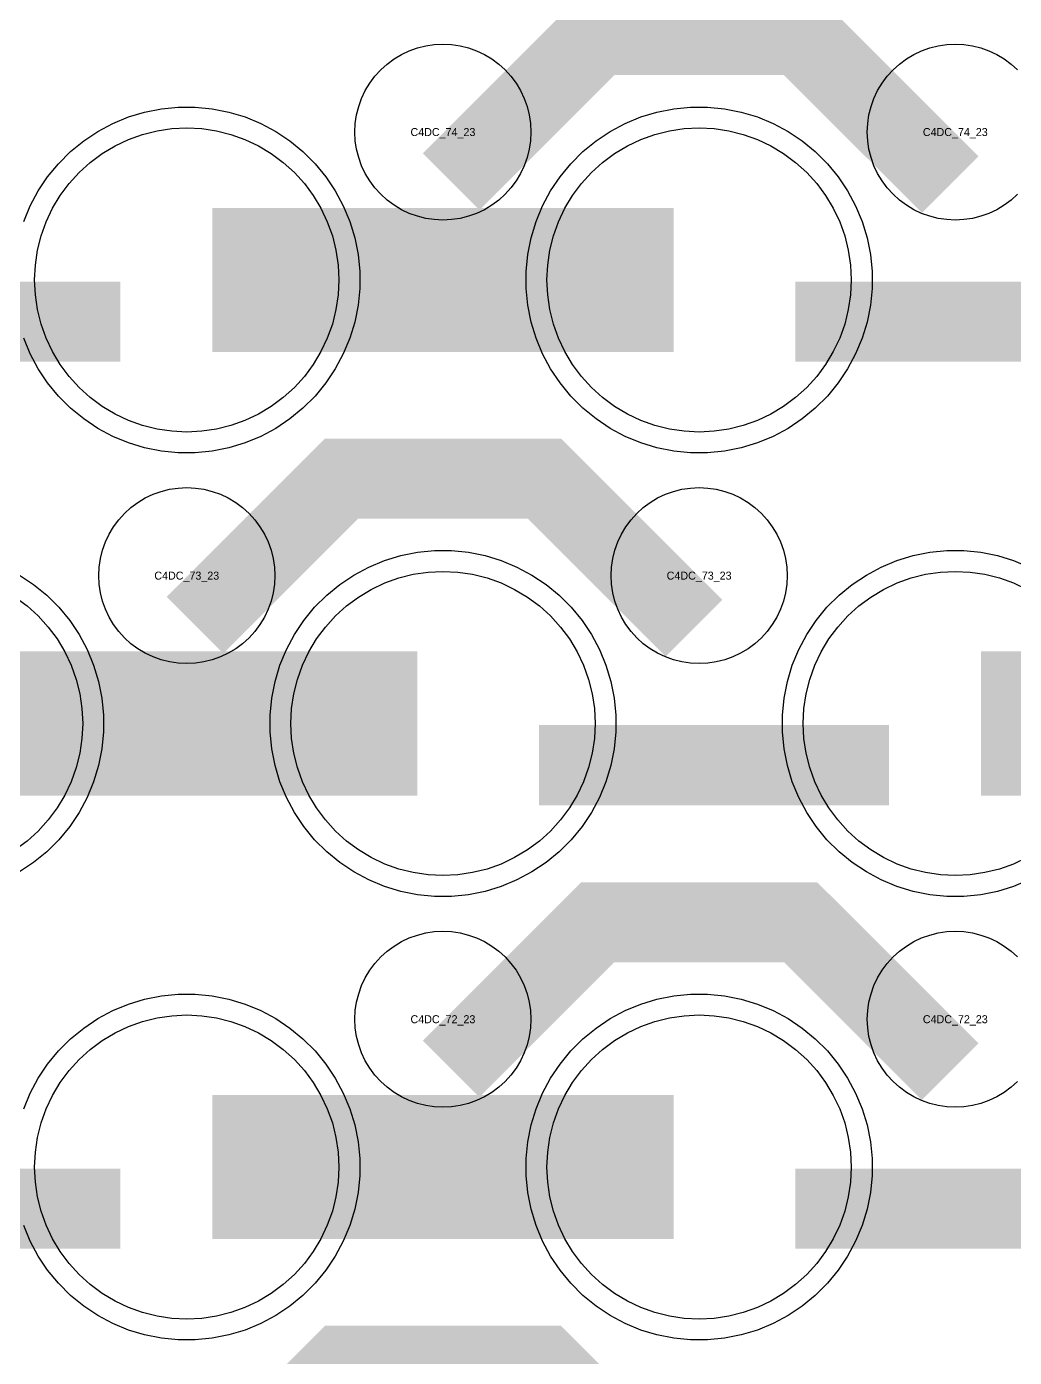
# Model space of a CAD drawing. Extents: x -11880 to 11880, y -14992 to 14992.
# Drawn here: x -4690 to -4381.5, y -4922.4 to -4506.7 of the extents above; entities that cross this region are included whole.
import ezdxf
from ezdxf.enums import TextEntityAlignment as Align

# ---------------------------------------------------------------- set-up
doc = ezdxf.new("R2010")
doc.units = 0
doc.header["$MEASUREMENT"] = 0
for name, color, linetype in [('GDS_775_DT_237', 138, 'CONTINUOUS'), ('RDL1_FS', 34, 'CONTINUOUS'), ('RDL_BS', 160, 'CONTINUOUS')]:
    doc.layers.add(name, color=color, linetype=linetype)

msp = doc.modelspace()

# ---------------------------------------------------------------- linework, layer by layer
at = {"layer": 'RDL1_FS'}
for points in [[(-4640, -4633.334), (-4644.657, -4633.105), (-4649.268, -4632.421), (-4653.791, -4631.289), (-4658.181, -4629.717), (-4662.395, -4627.725), (-4666.395, -4625.327), (-4670.14, -4622.549), (-4673.594, -4619.419), (-4676.724, -4615.965), (-4679.502, -4612.22), (-4681.9, -4608.22), (-4683.892, -4604.006), (-4685.464, -4599.616), (-4686.596, -4595.093), (-4687.28, -4590.482), (-4687.509, -4585.825), (-4687.28, -4581.168), (-4686.596, -4576.557), (-4685.464, -4572.034), (-4683.892, -4567.644), (-4681.9, -4563.43), (-4679.502, -4559.43), (-4676.724, -4555.685), (-4673.594, -4552.231), (-4670.14, -4549.101), (-4666.395, -4546.323), (-4662.395, -4543.925), (-4658.181, -4541.933), (-4653.791, -4540.361), (-4649.268, -4539.229), (-4644.657, -4538.545), (-4640, -4538.316), (-4635.343, -4538.545), (-4630.732, -4539.229), (-4626.209, -4540.361), (-4621.819, -4541.933), (-4617.605, -4543.925), (-4613.605, -4546.323), (-4609.86, -4549.101), (-4606.406, -4552.231), (-4603.276, -4555.685), (-4600.498, -4559.43), (-4598.1, -4563.43), (-4596.108, -4567.644), (-4594.536, -4572.034), (-4593.404, -4576.557), (-4592.72, -4581.168), (-4592.491, -4585.825), (-4592.72, -4590.482), (-4593.404, -4595.093), (-4594.536, -4599.616), (-4596.108, -4604.006), (-4598.1, -4608.22), (-4600.498, -4612.22), (-4603.276, -4615.965), (-4606.406, -4619.419), (-4609.86, -4622.549), (-4613.605, -4625.327), (-4617.605, -4627.725), (-4621.819, -4629.717), (-4626.209, -4631.289), (-4630.732, -4632.421), (-4635.343, -4633.105)], [(-4480, -4633.334), (-4484.657, -4633.105), (-4489.268, -4632.421), (-4493.791, -4631.289), (-4498.181, -4629.717), (-4502.395, -4627.725), (-4506.395, -4625.327), (-4510.14, -4622.549), (-4513.594, -4619.419), (-4516.724, -4615.965), (-4519.502, -4612.22), (-4521.9, -4608.22), (-4523.892, -4604.006), (-4525.464, -4599.616), (-4526.596, -4595.093), (-4527.28, -4590.482), (-4527.509, -4585.825), (-4527.28, -4581.168), (-4526.596, -4576.557), (-4525.464, -4572.034), (-4523.892, -4567.644), (-4521.9, -4563.43), (-4519.502, -4559.43), (-4516.724, -4555.685), (-4513.594, -4552.231), (-4510.14, -4549.101), (-4506.395, -4546.323), (-4502.395, -4543.925), (-4498.181, -4541.933), (-4493.791, -4540.361), (-4489.268, -4539.229), (-4484.657, -4538.545), (-4480, -4538.316), (-4475.343, -4538.545), (-4470.732, -4539.229), (-4466.209, -4540.361), (-4461.819, -4541.933), (-4457.605, -4543.925), (-4453.605, -4546.323), (-4449.86, -4549.101), (-4446.406, -4552.231), (-4443.276, -4555.685), (-4440.498, -4559.43), (-4438.1, -4563.43), (-4436.108, -4567.644), (-4434.536, -4572.034), (-4433.404, -4576.557), (-4432.72, -4581.168), (-4432.491, -4585.825), (-4432.72, -4590.482), (-4433.404, -4595.093), (-4434.536, -4599.616), (-4436.108, -4604.006), (-4438.1, -4608.22), (-4440.498, -4612.22), (-4443.276, -4615.965), (-4446.406, -4619.419), (-4449.86, -4622.549), (-4453.605, -4625.327), (-4457.605, -4627.725), (-4461.819, -4629.717), (-4466.209, -4631.289), (-4470.732, -4632.421), (-4475.343, -4633.105)], [(-4560, -4771.894), (-4564.657, -4771.665), (-4569.268, -4770.981), (-4573.791, -4769.849), (-4578.181, -4768.277), (-4582.395, -4766.285), (-4586.395, -4763.887), (-4590.14, -4761.109), (-4593.594, -4757.979), (-4596.724, -4754.525), (-4599.502, -4750.78), (-4601.9, -4746.78), (-4603.892, -4742.566), (-4605.464, -4738.176), (-4606.596, -4733.653), (-4607.28, -4729.042), (-4607.509, -4724.385), (-4607.28, -4719.728), (-4606.596, -4715.117), (-4605.464, -4710.594), (-4603.892, -4706.204), (-4601.9, -4701.99), (-4599.502, -4697.99), (-4596.724, -4694.245), (-4593.594, -4690.791), (-4590.14, -4687.661), (-4586.395, -4684.883), (-4582.395, -4682.485), (-4578.181, -4680.493), (-4573.791, -4678.921), (-4569.268, -4677.789), (-4564.657, -4677.105), (-4560, -4676.876), (-4555.343, -4677.105), (-4550.732, -4677.789), (-4546.209, -4678.921), (-4541.819, -4680.493), (-4537.605, -4682.485), (-4533.605, -4684.883), (-4529.86, -4687.661), (-4526.406, -4690.791), (-4523.276, -4694.245), (-4520.498, -4697.99), (-4518.1, -4701.99), (-4516.108, -4706.204), (-4514.536, -4710.594), (-4513.404, -4715.117), (-4512.72, -4719.728), (-4512.491, -4724.385), (-4512.72, -4729.042), (-4513.404, -4733.653), (-4514.536, -4738.176), (-4516.108, -4742.566), (-4518.1, -4746.78), (-4520.498, -4750.78), (-4523.276, -4754.525), (-4526.406, -4757.979), (-4529.86, -4761.109), (-4533.605, -4763.887), (-4537.605, -4766.285), (-4541.819, -4768.277), (-4546.209, -4769.849), (-4550.732, -4770.981), (-4555.343, -4771.665)]]:
    msp.add_lwpolyline(points, close=True, dxfattribs=at)
for points in [[(-4631.998, -4585.825, 45, 45, 0), (-4559.998, -4585.825, 45, 45, 0)], [(-4559.998, -4585.825, 45, 45, 0), (-4487.998, -4585.825, 45, 45, 0)], [(-4711.998, -4724.385, 45, 45, 0), (-4639.998, -4724.385, 45, 45, 0)], [(-4639.998, -4724.385, 45, 45, 0), (-4567.998, -4724.385, 45, 45, 0)], [(-4391.998, -4724.385, 45, 45, 0), (-4319.998, -4724.385, 45, 45, 0)]]:
    msp.add_lwpolyline(points, format="xyseb", dxfattribs=at)
for points in [[(-4377.605, -4766.285), (-4381.819, -4768.277), (-4386.209, -4769.849), (-4390.732, -4770.981), (-4395.343, -4771.665), (-4400, -4771.894), (-4404.657, -4771.665), (-4409.268, -4770.981), (-4413.791, -4769.849), (-4418.181, -4768.277), (-4422.395, -4766.285), (-4426.395, -4763.887), (-4430.14, -4761.109), (-4433.594, -4757.979), (-4436.724, -4754.525), (-4439.502, -4750.78), (-4441.9, -4746.78), (-4443.892, -4742.566), (-4445.464, -4738.176), (-4446.596, -4733.653), (-4447.28, -4729.042), (-4447.509, -4724.385), (-4447.28, -4719.728), (-4446.596, -4715.117), (-4445.464, -4710.594), (-4443.892, -4706.204), (-4441.9, -4701.99), (-4439.502, -4697.99), (-4436.724, -4694.245), (-4433.594, -4690.791), (-4430.14, -4687.661), (-4426.395, -4684.883), (-4422.395, -4682.485), (-4418.181, -4680.493), (-4413.791, -4678.921), (-4409.268, -4677.789), (-4404.657, -4677.105), (-4400, -4676.876), (-4395.343, -4677.105), (-4390.732, -4677.789), (-4386.209, -4678.921), (-4381.819, -4680.493), (-4377.605, -4682.485)], [(-4693.605, -4684.883), (-4689.86, -4687.661), (-4686.406, -4690.791), (-4683.276, -4694.245), (-4680.498, -4697.99), (-4678.1, -4701.99), (-4676.108, -4706.204), (-4674.536, -4710.594), (-4673.404, -4715.117), (-4672.72, -4719.728), (-4672.491, -4724.385), (-4672.72, -4729.042), (-4673.404, -4733.653), (-4674.536, -4738.176), (-4676.108, -4742.566), (-4678.1, -4746.78), (-4680.498, -4750.78), (-4683.276, -4754.525), (-4686.406, -4757.979), (-4689.86, -4761.109), (-4693.605, -4763.887)]]:
    msp.add_lwpolyline(points, dxfattribs=at)
at = {"layer": 'RDL1_FS', "color": 240, "true_color": 0xed1f24}
for points in [[(-4640, -4910.459), (-4644.657, -4910.23), (-4649.268, -4909.546), (-4653.791, -4908.414), (-4658.181, -4906.842), (-4662.395, -4904.85), (-4666.395, -4902.452), (-4670.14, -4899.674), (-4673.594, -4896.544), (-4676.724, -4893.09), (-4679.502, -4889.345), (-4681.9, -4885.345), (-4683.892, -4881.131), (-4685.464, -4876.741), (-4686.596, -4872.218), (-4687.28, -4867.607), (-4687.509, -4862.95), (-4687.28, -4858.293), (-4686.596, -4853.682), (-4685.464, -4849.159), (-4683.892, -4844.769), (-4681.9, -4840.555), (-4679.502, -4836.555), (-4676.724, -4832.81), (-4673.594, -4829.356), (-4670.14, -4826.226), (-4666.395, -4823.448), (-4662.395, -4821.05), (-4658.181, -4819.058), (-4653.791, -4817.486), (-4649.268, -4816.354), (-4644.657, -4815.67), (-4640, -4815.441), (-4635.343, -4815.67), (-4630.732, -4816.354), (-4626.209, -4817.486), (-4621.819, -4819.058), (-4617.605, -4821.05), (-4613.605, -4823.448), (-4609.86, -4826.226), (-4606.406, -4829.356), (-4603.276, -4832.81), (-4600.498, -4836.555), (-4598.1, -4840.555), (-4596.108, -4844.769), (-4594.536, -4849.159), (-4593.404, -4853.682), (-4592.72, -4858.293), (-4592.491, -4862.95), (-4592.72, -4867.607), (-4593.404, -4872.218), (-4594.536, -4876.741), (-4596.108, -4881.131), (-4598.1, -4885.345), (-4600.498, -4889.345), (-4603.276, -4893.09), (-4606.406, -4896.544), (-4609.86, -4899.674), (-4613.605, -4902.452), (-4617.605, -4904.85), (-4621.819, -4906.842), (-4626.209, -4908.414), (-4630.732, -4909.546), (-4635.343, -4910.23)], [(-4480, -4910.459), (-4484.657, -4910.23), (-4489.268, -4909.546), (-4493.791, -4908.414), (-4498.181, -4906.842), (-4502.395, -4904.85), (-4506.395, -4902.452), (-4510.14, -4899.674), (-4513.594, -4896.544), (-4516.724, -4893.09), (-4519.502, -4889.345), (-4521.9, -4885.345), (-4523.892, -4881.131), (-4525.464, -4876.741), (-4526.596, -4872.218), (-4527.28, -4867.607), (-4527.509, -4862.95), (-4527.28, -4858.293), (-4526.596, -4853.682), (-4525.464, -4849.159), (-4523.892, -4844.769), (-4521.9, -4840.555), (-4519.502, -4836.555), (-4516.724, -4832.81), (-4513.594, -4829.356), (-4510.14, -4826.226), (-4506.395, -4823.448), (-4502.395, -4821.05), (-4498.181, -4819.058), (-4493.791, -4817.486), (-4489.268, -4816.354), (-4484.657, -4815.67), (-4480, -4815.441), (-4475.343, -4815.67), (-4470.732, -4816.354), (-4466.209, -4817.486), (-4461.819, -4819.058), (-4457.605, -4821.05), (-4453.605, -4823.448), (-4449.86, -4826.226), (-4446.406, -4829.356), (-4443.276, -4832.81), (-4440.498, -4836.555), (-4438.1, -4840.555), (-4436.108, -4844.769), (-4434.536, -4849.159), (-4433.404, -4853.682), (-4432.72, -4858.293), (-4432.491, -4862.95), (-4432.72, -4867.607), (-4433.404, -4872.218), (-4434.536, -4876.741), (-4436.108, -4881.131), (-4438.1, -4885.345), (-4440.498, -4889.345), (-4443.276, -4893.09), (-4446.406, -4896.544), (-4449.86, -4899.674), (-4453.605, -4902.452), (-4457.605, -4904.85), (-4461.819, -4906.842), (-4466.209, -4908.414), (-4470.732, -4909.546), (-4475.343, -4910.23)]]:
    msp.add_lwpolyline(points, close=True, dxfattribs=at)
for points in [[(-4631.998, -4862.95, 45, 45, 0), (-4559.998, -4862.95, 45, 45, 0)], [(-4559.998, -4862.95, 45, 45, 0), (-4487.998, -4862.95, 45, 45, 0)]]:
    msp.add_lwpolyline(points, format="xyseb", dxfattribs=at)
at = {"layer": 'RDL_BS'}
for points in [[(-4557.438, -4555.139, 25, 25, 0), (-4511.623, -4509.324, 25, 25, 0), (-4478.07, -4509.324, 25, 25, 0)], [(-4401.599, -4556.038, 25, 25, 0), (-4448.313, -4509.324, 25, 25, 0), (-4478.071, -4509.324, 25, 25, 0)], [(-4769.984, -4598.838, 25, 25, 0), (-4660.719, -4598.838, 25, 25, 0)], [(-4449.984, -4598.838, 25, 25, 0), (-4340.719, -4598.838, 25, 25, 0)], [(-4637.438, -4693.699, 25, 25, 0), (-4591.623, -4647.884, 25, 25, 0), (-4558.07, -4647.884, 25, 25, 0)], [(-4481.599, -4694.598, 25, 25, 0), (-4528.313, -4647.884, 25, 25, 0), (-4558.071, -4647.884, 25, 25, 0)], [(-4529.984, -4737.398, 25, 25, 0), (-4420.719, -4737.398, 25, 25, 0)], [(-4557.438, -4832.264, 25, 25, 0), (-4511.623, -4786.449, 25, 25, 0), (-4478.07, -4786.449, 25, 25, 0)], [(-4401.599, -4833.163, 25, 25, 0), (-4448.313, -4786.449, 25, 25, 0), (-4478.071, -4786.449, 25, 25, 0)], [(-4637.438, -4970.829, 25, 25, 0), (-4591.623, -4925.014, 25, 25, 0), (-4558.07, -4925.014, 25, 25, 0)], [(-4481.599, -4971.728, 25, 25, 0), (-4528.313, -4925.014, 25, 25, 0), (-4558.071, -4925.014, 25, 25, 0)]]:
    msp.add_lwpolyline(points, format="xyseb", dxfattribs=at)
for points in [[(-4560, -4567.131), (-4562.693, -4566.999), (-4565.365, -4566.603), (-4567.984, -4565.946), (-4570.519, -4565.039), (-4572.956, -4563.887), (-4575.28, -4562.494), (-4577.443, -4560.891), (-4579.442, -4559.079), (-4581.254, -4557.08), (-4582.857, -4554.917), (-4584.25, -4552.593), (-4585.402, -4550.156), (-4586.309, -4547.621), (-4586.966, -4545.002), (-4587.362, -4542.33), (-4587.494, -4539.637), (-4587.362, -4536.944), (-4586.966, -4534.272), (-4586.309, -4531.653), (-4585.402, -4529.118), (-4584.25, -4526.681), (-4582.857, -4524.357), (-4581.254, -4522.194), (-4579.442, -4520.195), (-4577.443, -4518.383), (-4575.28, -4516.78), (-4572.956, -4515.387), (-4570.519, -4514.235), (-4567.984, -4513.328), (-4565.365, -4512.671), (-4562.693, -4512.275), (-4560, -4512.143), (-4557.307, -4512.275), (-4554.635, -4512.671), (-4552.016, -4513.328), (-4549.481, -4514.235), (-4547.044, -4515.387), (-4544.72, -4516.78), (-4542.557, -4518.383), (-4540.558, -4520.195), (-4538.746, -4522.194), (-4537.143, -4524.357), (-4535.75, -4526.681), (-4534.598, -4529.118), (-4533.691, -4531.653), (-4533.034, -4534.272), (-4532.638, -4536.944), (-4532.506, -4539.637), (-4532.638, -4542.33), (-4533.034, -4545.002), (-4533.691, -4547.621), (-4534.598, -4550.156), (-4535.75, -4552.593), (-4537.143, -4554.917), (-4538.746, -4557.08), (-4540.558, -4559.079), (-4542.557, -4560.891), (-4544.72, -4562.494), (-4547.044, -4563.887), (-4549.481, -4565.039), (-4552.016, -4565.946), (-4554.635, -4566.603), (-4557.307, -4566.999)], [(-4482.644, -4639.825), (-4487.938, -4639.308), (-4493.165, -4638.262), (-4498.205, -4636.731), (-4503.115, -4634.7), (-4507.777, -4632.208), (-4512.191, -4629.261), (-4516.292, -4625.899), (-4520.074, -4622.117), (-4523.436, -4618.016), (-4526.383, -4613.602), (-4528.875, -4608.94), (-4530.906, -4604.03), (-4532.437, -4598.99), (-4533.483, -4593.763), (-4534, -4588.469), (-4534, -4583.181), (-4533.483, -4577.887), (-4532.437, -4572.66), (-4530.906, -4567.62), (-4528.875, -4562.71), (-4526.383, -4558.048), (-4523.436, -4553.634), (-4520.074, -4549.533), (-4516.292, -4545.751), (-4512.191, -4542.389), (-4507.777, -4539.442), (-4503.115, -4536.95), (-4498.205, -4534.919), (-4493.165, -4533.388), (-4487.938, -4532.342), (-4482.644, -4531.825), (-4477.356, -4531.825), (-4472.062, -4532.342), (-4466.835, -4533.388), (-4461.795, -4534.919), (-4456.885, -4536.95), (-4452.223, -4539.442), (-4447.809, -4542.389), (-4443.708, -4545.751), (-4439.926, -4549.533), (-4436.564, -4553.634), (-4433.617, -4558.048), (-4431.125, -4562.71), (-4429.094, -4567.62), (-4427.563, -4572.66), (-4426.517, -4577.887), (-4426, -4583.181), (-4426, -4588.469), (-4426.517, -4593.763), (-4427.563, -4598.99), (-4429.094, -4604.03), (-4431.125, -4608.94), (-4433.617, -4613.602), (-4436.564, -4618.016), (-4439.926, -4622.117), (-4443.708, -4625.899), (-4447.809, -4629.261), (-4452.223, -4632.208), (-4456.885, -4634.7), (-4461.795, -4636.731), (-4466.835, -4638.262), (-4472.062, -4639.308), (-4477.356, -4639.825)], [(-4640, -4705.691), (-4642.693, -4705.559), (-4645.365, -4705.163), (-4647.984, -4704.506), (-4650.519, -4703.599), (-4652.956, -4702.447), (-4655.28, -4701.054), (-4657.443, -4699.451), (-4659.442, -4697.639), (-4661.254, -4695.64), (-4662.857, -4693.477), (-4664.25, -4691.153), (-4665.402, -4688.716), (-4666.309, -4686.181), (-4666.966, -4683.562), (-4667.362, -4680.89), (-4667.494, -4678.197), (-4667.362, -4675.504), (-4666.966, -4672.832), (-4666.309, -4670.213), (-4665.402, -4667.678), (-4664.25, -4665.241), (-4662.857, -4662.917), (-4661.254, -4660.754), (-4659.442, -4658.755), (-4657.443, -4656.943), (-4655.28, -4655.34), (-4652.956, -4653.947), (-4650.519, -4652.795), (-4647.984, -4651.888), (-4645.365, -4651.231), (-4642.693, -4650.835), (-4640, -4650.703), (-4637.307, -4650.835), (-4634.635, -4651.231), (-4632.016, -4651.888), (-4629.481, -4652.795), (-4627.044, -4653.947), (-4624.72, -4655.34), (-4622.557, -4656.943), (-4620.558, -4658.755), (-4618.746, -4660.754), (-4617.143, -4662.917), (-4615.75, -4665.241), (-4614.598, -4667.678), (-4613.691, -4670.213), (-4613.034, -4672.832), (-4612.638, -4675.504), (-4612.506, -4678.197), (-4612.638, -4680.89), (-4613.034, -4683.562), (-4613.691, -4686.181), (-4614.598, -4688.716), (-4615.75, -4691.153), (-4617.143, -4693.477), (-4618.746, -4695.64), (-4620.558, -4697.639), (-4622.557, -4699.451), (-4624.72, -4701.054), (-4627.044, -4702.447), (-4629.481, -4703.599), (-4632.016, -4704.506), (-4634.635, -4705.163), (-4637.307, -4705.559)], [(-4480, -4705.691), (-4482.693, -4705.559), (-4485.365, -4705.163), (-4487.984, -4704.506), (-4490.519, -4703.599), (-4492.956, -4702.447), (-4495.28, -4701.054), (-4497.443, -4699.451), (-4499.442, -4697.639), (-4501.254, -4695.64), (-4502.857, -4693.477), (-4504.25, -4691.153), (-4505.402, -4688.716), (-4506.309, -4686.181), (-4506.966, -4683.562), (-4507.362, -4680.89), (-4507.494, -4678.197), (-4507.362, -4675.504), (-4506.966, -4672.832), (-4506.309, -4670.213), (-4505.402, -4667.678), (-4504.25, -4665.241), (-4502.857, -4662.917), (-4501.254, -4660.754), (-4499.442, -4658.755), (-4497.443, -4656.943), (-4495.28, -4655.34), (-4492.956, -4653.947), (-4490.519, -4652.795), (-4487.984, -4651.888), (-4485.365, -4651.231), (-4482.693, -4650.835), (-4480, -4650.703), (-4477.307, -4650.835), (-4474.635, -4651.231), (-4472.016, -4651.888), (-4469.481, -4652.795), (-4467.044, -4653.947), (-4464.72, -4655.34), (-4462.557, -4656.943), (-4460.558, -4658.755), (-4458.746, -4660.754), (-4457.143, -4662.917), (-4455.75, -4665.241), (-4454.598, -4667.678), (-4453.691, -4670.213), (-4453.034, -4672.832), (-4452.638, -4675.504), (-4452.506, -4678.197), (-4452.638, -4680.89), (-4453.034, -4683.562), (-4453.691, -4686.181), (-4454.598, -4688.716), (-4455.75, -4691.153), (-4457.143, -4693.477), (-4458.746, -4695.64), (-4460.558, -4697.639), (-4462.557, -4699.451), (-4464.72, -4701.054), (-4467.044, -4702.447), (-4469.481, -4703.599), (-4472.016, -4704.506), (-4474.635, -4705.163), (-4477.307, -4705.559)], [(-4562.644, -4778.385), (-4567.938, -4777.868), (-4573.165, -4776.822), (-4578.205, -4775.291), (-4583.115, -4773.26), (-4587.777, -4770.768), (-4592.191, -4767.821), (-4596.292, -4764.459), (-4600.074, -4760.677), (-4603.436, -4756.576), (-4606.383, -4752.162), (-4608.875, -4747.5), (-4610.906, -4742.59), (-4612.437, -4737.55), (-4613.483, -4732.323), (-4614, -4727.029), (-4614, -4721.741), (-4613.483, -4716.447), (-4612.437, -4711.22), (-4610.906, -4706.18), (-4608.875, -4701.27), (-4606.383, -4696.608), (-4603.436, -4692.194), (-4600.074, -4688.093), (-4596.292, -4684.311), (-4592.191, -4680.949), (-4587.777, -4678.002), (-4583.115, -4675.51), (-4578.205, -4673.479), (-4573.165, -4671.948), (-4567.938, -4670.902), (-4562.644, -4670.385), (-4557.356, -4670.385), (-4552.062, -4670.902), (-4546.835, -4671.948), (-4541.795, -4673.479), (-4536.885, -4675.51), (-4532.223, -4678.002), (-4527.809, -4680.949), (-4523.708, -4684.311), (-4519.926, -4688.093), (-4516.564, -4692.194), (-4513.617, -4696.608), (-4511.125, -4701.27), (-4509.094, -4706.18), (-4507.563, -4711.22), (-4506.517, -4716.447), (-4506, -4721.741), (-4506, -4727.029), (-4506.517, -4732.323), (-4507.563, -4737.55), (-4509.094, -4742.59), (-4511.125, -4747.5), (-4513.617, -4752.162), (-4516.564, -4756.576), (-4519.926, -4760.677), (-4523.708, -4764.459), (-4527.809, -4767.821), (-4532.223, -4770.768), (-4536.885, -4773.26), (-4541.795, -4775.291), (-4546.835, -4776.822), (-4552.062, -4777.868), (-4557.356, -4778.385)], [(-4560, -4844.256), (-4562.693, -4844.124), (-4565.365, -4843.728), (-4567.984, -4843.071), (-4570.519, -4842.164), (-4572.956, -4841.012), (-4575.28, -4839.619), (-4577.443, -4838.016), (-4579.442, -4836.204), (-4581.254, -4834.205), (-4582.857, -4832.042), (-4584.25, -4829.718), (-4585.402, -4827.281), (-4586.309, -4824.746), (-4586.966, -4822.127), (-4587.362, -4819.455), (-4587.494, -4816.762), (-4587.362, -4814.069), (-4586.966, -4811.397), (-4586.309, -4808.778), (-4585.402, -4806.243), (-4584.25, -4803.806), (-4582.857, -4801.482), (-4581.254, -4799.319), (-4579.442, -4797.32), (-4577.443, -4795.508), (-4575.28, -4793.905), (-4572.956, -4792.512), (-4570.519, -4791.36), (-4567.984, -4790.453), (-4565.365, -4789.796), (-4562.693, -4789.4), (-4560, -4789.268), (-4557.307, -4789.4), (-4554.635, -4789.796), (-4552.016, -4790.453), (-4549.481, -4791.36), (-4547.044, -4792.512), (-4544.72, -4793.905), (-4542.557, -4795.508), (-4540.558, -4797.32), (-4538.746, -4799.319), (-4537.143, -4801.482), (-4535.75, -4803.806), (-4534.598, -4806.243), (-4533.691, -4808.778), (-4533.034, -4811.397), (-4532.638, -4814.069), (-4532.506, -4816.762), (-4532.638, -4819.455), (-4533.034, -4822.127), (-4533.691, -4824.746), (-4534.598, -4827.281), (-4535.75, -4829.718), (-4537.143, -4832.042), (-4538.746, -4834.205), (-4540.558, -4836.204), (-4542.557, -4838.016), (-4544.72, -4839.619), (-4547.044, -4841.012), (-4549.481, -4842.164), (-4552.016, -4843.071), (-4554.635, -4843.728), (-4557.307, -4844.124)]]:
    msp.add_lwpolyline(points, close=True, dxfattribs=at)
for points in [[(-4380.558, -4559.079), (-4382.557, -4560.891), (-4384.72, -4562.494), (-4387.044, -4563.887), (-4389.481, -4565.039), (-4392.016, -4565.946), (-4394.635, -4566.603), (-4397.307, -4566.999), (-4400, -4567.131), (-4402.693, -4566.999), (-4405.365, -4566.603), (-4407.984, -4565.946), (-4410.519, -4565.039), (-4412.956, -4563.887), (-4415.28, -4562.494), (-4417.443, -4560.891), (-4419.442, -4559.079), (-4421.254, -4557.08), (-4422.857, -4554.917), (-4424.25, -4552.593), (-4425.402, -4550.156), (-4426.309, -4547.621), (-4426.966, -4545.002), (-4427.362, -4542.33), (-4427.494, -4539.637), (-4427.362, -4536.944), (-4426.966, -4534.272), (-4426.309, -4531.653), (-4425.402, -4529.118), (-4424.25, -4526.681), (-4422.857, -4524.357), (-4421.254, -4522.194), (-4419.442, -4520.195), (-4417.443, -4518.383), (-4415.28, -4516.78), (-4412.956, -4515.387), (-4410.519, -4514.235), (-4407.984, -4513.328), (-4405.365, -4512.671), (-4402.693, -4512.275), (-4400, -4512.143), (-4397.307, -4512.275), (-4394.635, -4512.671), (-4392.016, -4513.328), (-4389.481, -4514.235), (-4387.044, -4515.387), (-4384.72, -4516.78), (-4382.557, -4518.383), (-4380.558, -4520.195)], [(-4690.906, -4567.62), (-4688.875, -4562.71), (-4686.383, -4558.048), (-4683.436, -4553.634), (-4680.074, -4549.533), (-4676.292, -4545.751), (-4672.191, -4542.389), (-4667.777, -4539.442), (-4663.115, -4536.95), (-4658.205, -4534.919), (-4653.165, -4533.388), (-4647.938, -4532.342), (-4642.644, -4531.825), (-4637.356, -4531.825), (-4632.062, -4532.342), (-4626.835, -4533.388), (-4621.795, -4534.919), (-4616.885, -4536.95), (-4612.223, -4539.442), (-4607.809, -4542.389), (-4603.708, -4545.751), (-4599.926, -4549.533), (-4596.564, -4553.634), (-4593.617, -4558.048), (-4591.125, -4562.71), (-4589.094, -4567.62), (-4587.563, -4572.66), (-4586.517, -4577.887), (-4586, -4583.181), (-4586, -4588.469), (-4586.517, -4593.763), (-4587.563, -4598.99), (-4589.094, -4604.03), (-4591.125, -4608.94), (-4593.617, -4613.602), (-4596.564, -4618.016), (-4599.926, -4622.117), (-4603.708, -4625.899), (-4607.809, -4629.261), (-4612.223, -4632.208), (-4616.885, -4634.7), (-4621.795, -4636.731), (-4626.835, -4638.262), (-4632.062, -4639.308), (-4637.356, -4639.825), (-4642.644, -4639.825), (-4647.938, -4639.308), (-4653.165, -4638.262), (-4658.205, -4636.731), (-4663.115, -4634.7), (-4667.777, -4632.208), (-4672.191, -4629.261), (-4676.292, -4625.899), (-4680.074, -4622.117), (-4683.436, -4618.016), (-4686.383, -4613.602), (-4688.875, -4608.94), (-4690.906, -4604.03)], [(-4376.885, -4773.26), (-4381.795, -4775.291), (-4386.835, -4776.822), (-4392.062, -4777.868), (-4397.356, -4778.385), (-4402.644, -4778.385), (-4407.938, -4777.868), (-4413.165, -4776.822), (-4418.205, -4775.291), (-4423.115, -4773.26), (-4427.777, -4770.768), (-4432.191, -4767.821), (-4436.292, -4764.459), (-4440.074, -4760.677), (-4443.436, -4756.576), (-4446.383, -4752.162), (-4448.875, -4747.5), (-4450.906, -4742.59), (-4452.437, -4737.55), (-4453.483, -4732.323), (-4454, -4727.029), (-4454, -4721.741), (-4453.483, -4716.447), (-4452.437, -4711.22), (-4450.906, -4706.18), (-4448.875, -4701.27), (-4446.383, -4696.608), (-4443.436, -4692.194), (-4440.074, -4688.093), (-4436.292, -4684.311), (-4432.191, -4680.949), (-4427.777, -4678.002), (-4423.115, -4675.51), (-4418.205, -4673.479), (-4413.165, -4671.948), (-4407.938, -4670.902), (-4402.644, -4670.385), (-4397.356, -4670.385), (-4392.062, -4670.902), (-4386.835, -4671.948), (-4381.795, -4673.479), (-4376.885, -4675.51)], [(-4692.223, -4678.002), (-4687.809, -4680.949), (-4683.708, -4684.311), (-4679.926, -4688.093), (-4676.564, -4692.194), (-4673.617, -4696.608), (-4671.125, -4701.27), (-4669.094, -4706.18), (-4667.563, -4711.22), (-4666.517, -4716.447), (-4666, -4721.741), (-4666, -4727.029), (-4666.517, -4732.323), (-4667.563, -4737.55), (-4669.094, -4742.59), (-4671.125, -4747.5), (-4673.617, -4752.162), (-4676.564, -4756.576), (-4679.926, -4760.677), (-4683.708, -4764.459), (-4687.809, -4767.821), (-4692.223, -4770.768)], [(-4380.558, -4836.204), (-4382.557, -4838.016), (-4384.72, -4839.619), (-4387.044, -4841.012), (-4389.481, -4842.164), (-4392.016, -4843.071), (-4394.635, -4843.728), (-4397.307, -4844.124), (-4400, -4844.256), (-4402.693, -4844.124), (-4405.365, -4843.728), (-4407.984, -4843.071), (-4410.519, -4842.164), (-4412.956, -4841.012), (-4415.28, -4839.619), (-4417.443, -4838.016), (-4419.442, -4836.204), (-4421.254, -4834.205), (-4422.857, -4832.042), (-4424.25, -4829.718), (-4425.402, -4827.281), (-4426.309, -4824.746), (-4426.966, -4822.127), (-4427.362, -4819.455), (-4427.494, -4816.762), (-4427.362, -4814.069), (-4426.966, -4811.397), (-4426.309, -4808.778), (-4425.402, -4806.243), (-4424.25, -4803.806), (-4422.857, -4801.482), (-4421.254, -4799.319), (-4419.442, -4797.32), (-4417.443, -4795.508), (-4415.28, -4793.905), (-4412.956, -4792.512), (-4410.519, -4791.36), (-4407.984, -4790.453), (-4405.365, -4789.796), (-4402.693, -4789.4), (-4400, -4789.268), (-4397.307, -4789.4), (-4394.635, -4789.796), (-4392.016, -4790.453), (-4389.481, -4791.36), (-4387.044, -4792.512), (-4384.72, -4793.905), (-4382.557, -4795.508), (-4380.558, -4797.32)]]:
    msp.add_lwpolyline(points, dxfattribs=at)
at = {"layer": 'RDL_BS', "color": 240, "true_color": 0xed1f24}
msp.add_lwpolyline([(-4690.906, -4844.745), (-4688.875, -4839.835), (-4686.383, -4835.173), (-4683.436, -4830.759), (-4680.074, -4826.658), (-4676.292, -4822.876), (-4672.191, -4819.514), (-4667.777, -4816.567), (-4663.115, -4814.075), (-4658.205, -4812.044), (-4653.165, -4810.513), (-4647.938, -4809.467), (-4642.644, -4808.95), (-4637.356, -4808.95), (-4632.062, -4809.467), (-4626.835, -4810.513), (-4621.795, -4812.044), (-4616.885, -4814.075), (-4612.223, -4816.567), (-4607.809, -4819.514), (-4603.708, -4822.876), (-4599.926, -4826.658), (-4596.564, -4830.759), (-4593.617, -4835.173), (-4591.125, -4839.835), (-4589.094, -4844.745), (-4587.563, -4849.785), (-4586.517, -4855.012), (-4586, -4860.306), (-4586, -4865.594), (-4586.517, -4870.888), (-4587.563, -4876.115), (-4589.094, -4881.155), (-4591.125, -4886.065), (-4593.617, -4890.727), (-4596.564, -4895.141), (-4599.926, -4899.242), (-4603.708, -4903.024), (-4607.809, -4906.386), (-4612.223, -4909.333), (-4616.885, -4911.825), (-4621.795, -4913.856), (-4626.835, -4915.387), (-4632.062, -4916.433), (-4637.356, -4916.95), (-4642.644, -4916.95), (-4647.938, -4916.433), (-4653.165, -4915.387), (-4658.205, -4913.856), (-4663.115, -4911.825), (-4667.777, -4909.333), (-4672.191, -4906.386), (-4676.292, -4903.024), (-4680.074, -4899.242), (-4683.436, -4895.141), (-4686.383, -4890.727), (-4688.875, -4886.065), (-4690.906, -4881.155)], dxfattribs=at)
msp.add_lwpolyline([(-4482.644, -4916.95), (-4487.938, -4916.433), (-4493.165, -4915.387), (-4498.205, -4913.856), (-4503.115, -4911.825), (-4507.777, -4909.333), (-4512.191, -4906.386), (-4516.292, -4903.024), (-4520.074, -4899.242), (-4523.436, -4895.141), (-4526.383, -4890.727), (-4528.875, -4886.065), (-4530.906, -4881.155), (-4532.437, -4876.115), (-4533.483, -4870.888), (-4534, -4865.594), (-4534, -4860.306), (-4533.483, -4855.012), (-4532.437, -4849.785), (-4530.906, -4844.745), (-4528.875, -4839.835), (-4526.383, -4835.173), (-4523.436, -4830.759), (-4520.074, -4826.658), (-4516.292, -4822.876), (-4512.191, -4819.514), (-4507.777, -4816.567), (-4503.115, -4814.075), (-4498.205, -4812.044), (-4493.165, -4810.513), (-4487.938, -4809.467), (-4482.644, -4808.95), (-4477.356, -4808.95), (-4472.062, -4809.467), (-4466.835, -4810.513), (-4461.795, -4812.044), (-4456.885, -4814.075), (-4452.223, -4816.567), (-4447.809, -4819.514), (-4443.708, -4822.876), (-4439.926, -4826.658), (-4436.564, -4830.759), (-4433.617, -4835.173), (-4431.125, -4839.835), (-4429.094, -4844.745), (-4427.563, -4849.785), (-4426.517, -4855.012), (-4426, -4860.306), (-4426, -4865.594), (-4426.517, -4870.888), (-4427.563, -4876.115), (-4429.094, -4881.155), (-4431.125, -4886.065), (-4433.617, -4890.727), (-4436.564, -4895.141), (-4439.926, -4899.242), (-4443.708, -4903.024), (-4447.809, -4906.386), (-4452.223, -4909.333), (-4456.885, -4911.825), (-4461.795, -4913.856), (-4466.835, -4915.387), (-4472.062, -4916.433), (-4477.356, -4916.95)], close=True, dxfattribs=at)
for points in [[(-4769.984, -4875.963, 25, 25, 0), (-4660.719, -4875.963, 25, 25, 0)], [(-4449.984, -4875.963, 25, 25, 0), (-4340.719, -4875.963, 25, 25, 0)]]:
    msp.add_lwpolyline(points, format="xyseb", dxfattribs=at)

# ---------------------------------------------------------------- texts
at = {"layer": 'GDS_775_DT_237'}
for s, p in [('C4DC_74_23', (-4560, -4539.637)), ('C4DC_74_23', (-4560, -4539.637)), ('C4DC_74_23', (-4400, -4539.637)), ('C4DC_74_23', (-4400, -4539.637)), ('C4DC_73_23', (-4640, -4678.197)), ('C4DC_73_23', (-4640, -4678.197)), ('C4DC_73_23', (-4480, -4678.197)), ('C4DC_73_23', (-4480, -4678.197)), ('C4DC_72_23', (-4560, -4816.762)), ('C4DC_72_23', (-4560, -4816.762)), ('C4DC_72_23', (-4400, -4816.762)), ('C4DC_72_23', (-4400, -4816.762))]:
    msp.add_text(s, height=2.5, dxfattribs=at).set_placement(p, align=Align.MIDDLE_CENTER)

doc.saveas('drawing.dxf')
